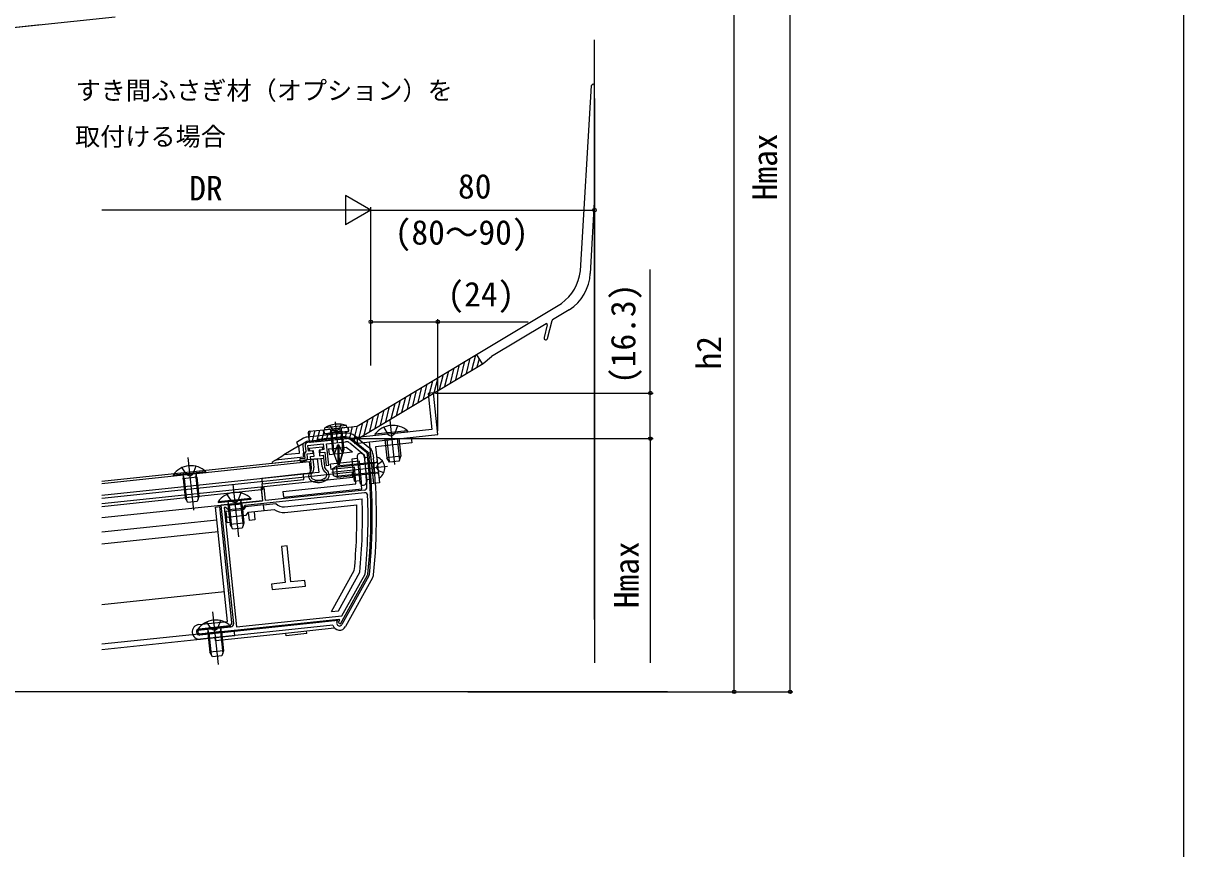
# Model space of a CAD drawing. Units: millimetres, scale not verified. Extents: x -525 to 525, y -783 to 779.
# Drawn here: x 109.6 to 525, y -2.1 to 293.5 of the extents above; entities that cross this region are included whole.
import ezdxf
from ezdxf.enums import TextEntityAlignment as Align

# ---------------------------------------------------------------- set-up
doc = ezdxf.new("R2010")
doc.units = ezdxf.units.MM
doc.header["$LTSCALE"] = 4
for name, color, linetype in [('0-1_USER1', 3, 'Continuous'), ('0-2_YKK_11', 7, 'Continuous'), ('0-3_YKK_12', 2, 'Continuous'), ('0-4_YKK_13', 4, 'Continuous'), ('0-5_YKK_D', 6, 'Continuous'), ('0-6_YKK_ZWAK', 7, 'Continuous'), ('0-7_YSS_K', 3, 'Continuous')]:
    doc.layers.add(name, color=color, linetype=linetype)
doc.styles.add('ＭＳ ゴシック', font='')
doc.styles.get('ＭＳ ゴシック').set_extended_font_data('MS Gothic')

msp = doc.modelspace()

# ---------------------------------------------------------------- linework, layer by layer
at = {"layer": '0-2_YKK_11'}
for p, q in [((224.938, 144.771), (211.455, 143.354)), ((232.447, 139.822), (227.14, 144.119)), ((232.978, 137.572), (232.812, 139.149))]:
    msp.add_line(p, q, dxfattribs=at)
for points in [[(210.565, 142.255), (210.785, 140.167), (210.512, 139.829)], [(211.423, 137.921), (211.277, 139.313), (213.365, 139.533), (213.271, 140.428), (211.779, 140.271), (211.56, 142.36), (217.03, 142.935), (217.249, 140.846), (215.757, 140.689), (215.852, 139.794), (217.542, 139.972), (218.044, 135.198), (219.039, 135.303), (218.234, 142.961), (225.012, 143.673)], [(226.48, 143.238), (231.722, 138.993), (231.884, 137.457)], [(210.294, 139.095), (210.439, 137.717), (208.699, 137.534), (208.793, 136.639), (210.533, 136.822)], [(231.788, 126.387), (196.336, 122.66), (195.855, 127.235), (194.86, 127.131), (195.341, 122.556), (185.852, 121.559), (185.682, 121.42), (185.135, 121.363), (184.94, 121.463), (180.423, 120.988), (184.887, 78.522)], [(231.818, 125.384), (188.981, 120.882), (188.091, 119.783), (183.119, 119.26), (182.02, 120.15), (181.522, 120.098), (186.017, 77.334), (223.689, 81.293), (232.003, 96.292), (232.039, 96.406)], [(172.845, 74.944), (222.645, 80.178), (222.877, 79.827), (222.38, 78.93), (223.254, 78.445), (232.908, 95.86)], [(183.997, 77.423), (178.485, 76.844), (178.316, 76.705), (177.769, 76.648), (177.574, 76.748), (172.709, 76.236)]]:
    msp.add_lwpolyline(points, dxfattribs=at)
for centre, radius, start, end in [((211.56, 142.36), 1, 96, 186), ((225.252, 141.788), 3, 51, 96), ((225.221, 141.684), 2, 51, 96), ((211.289, 139.2), 1, 141, 186), ((210.429, 137.817), 1, 276, 6), ((34.073, 116.667), 198.9, 3.10358, 6), ((231.817, 139.045), 1, 6, 51), ((34.073, 116.667), 200, 354.13891, 6), ((231.683, 127.381), 1, 276, 3.10358), ((231.923, 124.39), 1, 2.23545, 96), ((34.073, 116.667), 199, 354.15662, 2.23545), ((232.033, 96.345), 1, 331, 354.13891), ((172.777, 75.59), 0.65, 96, 276), ((183.892, 78.417), 1, 276, 6)]:
    msp.add_arc(centre, radius, start, end, dxfattribs=at)
at = {"layer": '0-3_YKK_12'}
for p, q in [((9.976, 281.908), (115.8, 293.03)), ((221.284, 150.848), (222.052, 143.535)), ((168.576, 138.042), (170.562, 119.146)), ((137.73, 129.572), (208.903, 137.053)), ((137.73, 124.544), (212.406, 132.393)), ((137.73, 120.523), (194.861, 126.527)), ((184.664, 128.472), (186.65, 109.576)), ((194.861, 126.527), (195.279, 122.549)), ((137.73, 116.501), (195.279, 122.549)), ((178.978, 115.603), (137.73, 111.268)), ((179.42, 111.395), (137.73, 107.014)), ((181.68, 89.893), (137.73, 85.274)), ((177.402, 82.763), (179.388, 63.867)), ((137.73, 71.253), (185.127, 76.234)), ((185.336, 74.245), (185.127, 76.234)), ((137.73, 69.242), (185.336, 74.245)), ((340.25, 54.124), (-426.466, 54.124))]:
    msp.add_line(p, q, dxfattribs=at)
msp.add_lwpolyline([(137.73, 128.767), (211.967, 136.57), (212.406, 132.393)], dxfattribs=at)
at = {"layer": '0-4_YKK_13'}
for p, q in [((309.045, 204.862), (313.074, 271.194)), ((314.073, 231.561), (314.073, 271.164)), ((314.073, 231.561), (312.602, 203.97)), ((229.107, 149.232), (302.302, 193.211)), ((297.321, 180.64), (298.937, 187.119)), ((297.321, 180.64), (298.937, 187.119)), ((305.048, 190.894), (299.073, 187.304)), ((296.77, 185.92), (277.257, 174.194)), ((296.77, 185.92), (277.257, 174.194)), ((297.216, 185.59), (296.06, 180.955)), ((297.216, 185.59), (296.06, 180.955)), ((270.219, 169.308), (271.589, 174.8)), ((270.219, 169.308), (271.589, 174.8)), ((274.027, 171.553), (271.926, 175.049)), ((274.027, 171.553), (271.926, 175.049)), ((264.444, 165.832), (265.814, 171.325)), ((264.444, 165.832), (265.814, 171.325)), ((266.369, 166.99), (267.739, 172.483)), ((266.369, 166.99), (267.739, 172.483)), ((268.294, 168.149), (269.664, 173.642)), ((268.294, 168.149), (269.664, 173.642)), ((272.144, 170.466), (272.888, 173.449)), ((272.144, 170.466), (272.888, 173.449)), ((274.208, 171.662), (277.257, 174.194)), ((274.208, 171.662), (277.257, 174.194)), ((256.744, 161.198), (258.114, 166.69)), ((256.744, 161.198), (258.114, 166.69)), ((258.669, 162.356), (260.039, 167.849)), ((258.669, 162.356), (260.039, 167.849)), ((260.594, 163.515), (261.964, 169.007)), ((260.594, 163.515), (261.964, 169.007)), ((262.519, 164.673), (263.889, 170.166)), ((262.519, 164.673), (263.889, 170.166)), ((249.045, 156.563), (250.414, 162.056)), ((249.045, 156.563), (250.414, 162.056)), ((250.97, 157.722), (252.339, 163.214)), ((250.97, 157.722), (252.339, 163.214)), ((252.895, 158.88), (254.264, 164.373)), ((252.895, 158.88), (254.264, 164.373)), ((254.82, 160.039), (256.189, 165.532)), ((254.82, 160.039), (256.189, 165.532)), ((243.27, 153.088), (244.639, 158.58)), ((243.27, 153.088), (244.639, 158.58)), ((245.195, 154.246), (246.564, 159.739)), ((245.195, 154.246), (246.564, 159.739)), ((247.12, 155.405), (248.489, 160.897)), ((247.12, 155.405), (248.489, 160.897)), ((235.57, 148.453), (236.939, 153.945)), ((235.57, 148.453), (236.939, 153.945)), ((237.495, 149.612), (238.864, 155.104)), ((237.495, 149.612), (238.864, 155.104)), ((239.42, 150.77), (240.789, 156.263)), ((239.42, 150.77), (240.789, 156.263)), ((241.345, 151.929), (242.714, 157.421)), ((241.345, 151.929), (242.714, 157.421)), ((219.411, 149.531), (220.441, 147.915)), ((223.389, 149.949), (222.718, 148.155)), ((229.873, 145.29), (231.164, 150.47)), ((229.873, 145.29), (231.164, 150.47)), ((231.72, 146.136), (233.089, 151.628)), ((231.72, 146.136), (233.089, 151.628)), ((233.645, 147.295), (235.014, 152.787)), ((233.645, 147.295), (235.014, 152.787)), ((240.899, 151.456), (242.571, 135.544)), ((224.729, 146.76), (211.246, 145.343)), ((211.643, 146.893), (211.956, 143.91)), ((211.643, 146.893), (211.956, 143.91)), ((211.831, 145.108), (212.421, 147.478)), ((211.831, 145.108), (212.421, 147.478)), ((212.088, 147.443), (217.061, 147.965)), ((212.088, 147.443), (217.061, 147.965)), ((213.072, 143.524), (214.101, 147.654)), ((213.072, 143.524), (214.101, 147.654)), ((214.752, 143.701), (215.782, 147.831)), ((214.752, 143.701), (215.782, 147.831)), ((216.432, 143.877), (217.177, 146.865)), ((216.432, 143.877), (217.177, 146.865)), ((217.218, 146.474), (217.061, 147.965)), ((217.218, 146.474), (217.061, 147.965)), ((217.218, 146.474), (226.169, 147.414)), ((217.218, 146.474), (226.169, 147.414)), ((225.392, 149.487), (217.548, 148.663)), ((217.559, 148.018), (217.548, 148.663)), ((217.559, 148.018), (225.515, 148.854)), ((218.112, 144.054), (218.756, 146.635)), ((218.112, 144.054), (218.756, 146.635)), ((219.674, 147.033), (219.745, 147.539)), ((223.652, 147.452), (219.674, 147.033)), ((219.674, 147.033), (220.322, 140.865)), ((219.792, 144.23), (220.436, 146.812)), ((219.792, 144.23), (220.436, 146.812)), ((220.051, 147.073), (220.847, 139.498)), ((220.441, 147.915), (221.643, 147.429)), ((221.472, 144.407), (222.116, 146.988)), ((221.472, 144.407), (222.116, 146.988)), ((222.718, 148.155), (221.643, 147.429)), ((223.152, 144.584), (223.796, 147.165)), ((223.152, 144.584), (223.796, 147.165)), ((223.275, 147.412), (224.074, 139.806)), ((223.652, 147.452), (223.477, 147.931)), ((223.652, 147.452), (224.355, 140.756)), ((224.833, 144.76), (225.476, 147.342)), ((224.833, 144.76), (225.476, 147.342)), ((225.515, 148.854), (225.392, 149.487)), ((226.011, 148.906), (229.107, 149.232)), ((226.011, 148.906), (229.107, 149.232)), ((226.169, 147.414), (226.011, 148.906)), ((226.169, 147.414), (226.011, 148.906)), ((226.513, 144.937), (227.547, 149.086)), ((226.513, 144.937), (227.547, 149.086)), ((228.193, 145.113), (229.239, 149.311)), ((228.193, 145.113), (229.239, 149.311)), ((247.289, 147.1), (235.554, 145.867)), ((247.236, 147.606), (247.289, 147.1)), ((208.216, 142.1), (202.959, 138.942)), ((210.015, 144.931), (207.443, 143.386)), ((208.216, 142.1), (208.449, 139.886)), ((209.717, 142.166), (209.973, 139.737)), ((211.403, 143.851), (224.886, 145.269)), ((218.93, 141.123), (225.252, 141.788)), ((222.165, 142.469), (220.955, 139.215)), ((222.563, 142.511), (222.164, 142.469)), ((222.332, 140.475), (222.165, 142.477)), ((222.73, 140.517), (222.563, 142.511)), ((225.252, 141.788), (227.45, 140.008)), ((229.176, 145.044), (233.705, 141.376)), ((229.398, 142.935), (232.761, 140.211)), ((239.123, 144.432), (239.803, 137.968)), ((239.774, 144.501), (240.599, 136.653)), ((243.445, 144.886), (244.27, 137.039)), ((199.917, 137.114), (198.835, 136.464)), ((199.917, 137.114), (202.959, 138.942)), ((209.939, 138.167), (199.917, 137.114)), ((208.378, 139.511), (202.959, 138.942)), ((209.861, 138.913), (209.939, 138.167)), ((212.54, 137.335), (217.116, 137.816)), ((213.336, 137.418), (213.649, 134.435)), ((216.634, 134.748), (216.32, 137.732)), ((218.93, 141.123), (219.139, 139.134)), ((219.139, 139.134), (227.45, 140.008)), ((222.399, 135.455), (220.322, 140.865)), ((222.398, 135.455), (222.33, 140.475)), ((222.798, 135.497), (224.355, 140.756)), ((224.074, 139.806), (223.867, 139.784)), ((229.212, 137.629), (227.222, 137.42)), ((229.212, 137.629), (227.222, 137.42)), ((227.222, 137.42), (228.048, 129.563)), ((227.222, 137.42), (228.048, 129.563)), ((229.154, 138.176), (230.095, 129.225)), ((229.154, 138.176), (230.095, 129.225)), ((231.64, 138.437), (232.581, 129.487)), ((231.64, 138.437), (232.581, 129.487)), ((232.931, 138.02), (231.698, 137.89)), ((232.931, 138.02), (231.698, 137.89)), ((233.309, 139.202), (233.475, 137.625)), ((234.801, 139.358), (234.967, 137.781)), ((236.15, 138.002), (236.902, 130.85)), ((240.776, 136.361), (239.803, 137.968)), ((244.157, 136.716), (244.775, 138.49)), ((175.045, 132.938), (163.309, 131.705)), ((166.447, 134.382), (168.078, 131.821)), ((171.419, 134.905), (170.356, 132.061)), ((175.045, 132.938), (175.071, 132.692)), ((198.883, 136), (198.835, 136.464)), ((230.046, 136.761), (219.604, 135.664)), ((219.813, 133.675), (219.604, 135.664)), ((228.25, 134.562), (219.813, 133.675)), ((240.007, 134.792), (220.129, 132.702)), ((220.478, 134.046), (221.797, 134.889)), ((220.75, 131.461), (220.478, 134.046)), ((234.964, 135.892), (221.083, 134.433)), ((234.925, 136.269), (221.797, 134.889)), ((222.215, 130.911), (221.797, 134.889)), ((222.798, 135.497), (222.399, 135.455)), ((235.343, 132.291), (234.925, 136.269)), ((234.925, 136.269), (235.748, 136.21)), ((234.964, 135.892), (235.949, 136.237)), ((236.07, 134.378), (236.556, 135.58)), ((236.07, 134.378), (236.795, 133.303)), ((238.267, 136.67), (236.556, 135.58)), ((238.695, 132.593), (236.795, 133.303)), ((244.157, 136.716), (240.776, 136.361)), ((227.45, 132.767), (137.73, 123.339)), ((137.73, 121.529), (227.638, 130.977)), ((163.309, 131.705), (163.335, 131.458)), ((163.335, 131.458), (175.071, 132.692)), ((166.863, 130.421), (167.016, 131.036)), ((171.836, 130.944), (166.863, 130.421)), ((166.863, 130.421), (167.584, 123.559)), ((167.294, 130.467), (167.005, 131.364)), ((167.294, 130.467), (168.111, 122.689)), ((169.281, 131.336), (168.078, 131.821)), ((169.281, 131.336), (170.356, 132.061)), ((171.405, 130.899), (171.501, 131.837)), ((171.405, 130.899), (172.222, 123.122)), ((171.836, 130.944), (171.558, 131.513)), ((171.836, 130.944), (172.557, 124.082)), ((209.92, 132.132), (195.002, 130.564)), ((195.002, 130.564), (195.211, 128.575)), ((195.211, 128.575), (210.129, 130.143)), ((215.39, 132.707), (209.92, 132.132)), ((210.129, 130.143), (209.92, 132.132)), ((222.215, 130.911), (220.75, 131.461)), ((235.303, 132.667), (221.422, 131.208)), ((235.343, 132.291), (222.215, 130.911)), ((227.638, 130.977), (227.45, 132.767)), ((228.048, 129.563), (230.037, 129.772)), ((228.048, 129.563), (230.037, 129.772)), ((233.756, 130.163), (232.524, 130.033)), ((233.756, 130.163), (232.524, 130.033)), ((235.303, 132.667), (236.338, 132.535)), ((235.343, 132.291), (236.136, 132.519)), ((182.535, 124.812), (184.167, 122.251)), ((187.508, 125.335), (186.444, 122.491)), ((195.434, 126.453), (195.211, 128.575)), ((202.539, 125.826), (228.709, 128.577)), ((235.112, 128.747), (233.918, 128.622)), ((235.112, 128.747), (233.918, 128.622)), ((172.557, 124.082), (167.584, 123.559)), ((168.557, 121.952), (167.584, 123.559)), ((171.939, 122.308), (168.557, 121.952)), ((172.557, 124.082), (171.939, 122.308)), ((191.133, 123.368), (179.398, 122.135)), ((179.398, 122.135), (179.424, 121.888)), ((179.424, 121.888), (191.159, 123.122)), ((180.476, 120.491), (179.978, 120.438)), ((182.951, 120.851), (183.104, 121.466)), ((183.382, 120.897), (183.093, 121.795)), ((185.369, 121.766), (184.167, 122.251)), ((185.369, 121.766), (186.444, 122.491)), ((187.493, 121.329), (187.589, 122.267)), ((187.924, 121.374), (187.647, 121.943)), ((191.133, 123.368), (191.159, 123.122)), ((195.625, 121.077), (200.1, 121.548)), ((203.114, 120.356), (230.962, 123.283)), ((203.323, 118.367), (229.024, 121.069)), ((178.487, 120.282), (179.978, 120.438)), ((182.793, 79.307), (178.487, 120.282)), ((184.337, 78.967), (179.978, 120.438)), ((182.595, 114.68), (182.385, 116.669)), ((183.38, 116.774), (183.589, 114.785)), ((190.586, 115.52), (190.272, 118.504)), ((192.261, 118.713), (192.575, 115.729)), ((195.834, 119.088), (199.412, 119.464)), ((183.589, 114.785), (182.595, 114.68)), ((188.645, 114.512), (183.673, 113.989)), ((184.646, 112.382), (183.673, 113.989)), ((188.027, 112.738), (184.646, 112.382)), ((188.645, 114.512), (188.027, 112.738)), ((192.575, 115.729), (190.586, 115.52)), ((220.017, 82.918), (228.135, 97.565)), ((233.345, 95.618), (223.691, 78.203)), ((203.45, 93.243), (198.477, 92.72)), ((198.477, 92.72), (198.686, 90.731)), ((198.686, 90.731), (210.62, 91.986)), ((210.62, 91.986), (210.411, 93.975)), ((234.657, 94.891), (225.003, 77.476)), ((172.5, 78.225), (182.793, 79.307)), ((175.273, 79.103), (176.905, 76.542)), ((180.246, 79.626), (179.182, 76.781)), ((183.871, 77.659), (172.136, 76.425)), ((172.136, 76.425), (172.162, 76.179)), ((172.162, 76.179), (183.897, 77.412)), ((172.657, 76.734), (183.447, 77.868)), ((220.433, 77.934), (173.054, 72.955)), ((175.69, 75.142), (175.842, 75.756)), ((180.662, 75.665), (175.69, 75.142)), ((175.69, 75.142), (176.411, 68.28)), ((176.12, 75.187), (175.831, 76.085)), ((176.12, 75.187), (176.938, 67.41)), ((178.107, 76.056), (176.905, 76.542)), ((178.107, 76.056), (179.182, 76.781)), ((180.232, 75.619), (180.327, 76.558)), ((180.232, 75.619), (181.049, 67.842)), ((180.662, 75.665), (180.385, 76.234)), ((180.662, 75.665), (181.383, 68.802)), ((183.871, 77.659), (183.897, 77.412)), ((211.154, 74.948), (211.05, 75.943)), ((178.479, 72.519), (178.374, 73.514)), ((181.383, 68.802), (176.411, 68.28)), ((177.384, 66.673), (176.411, 68.28)), ((180.765, 67.028), (177.384, 66.673)), ((181.383, 68.802), (180.765, 67.028))]:
    msp.add_line(p, q, dxfattribs=at)
for points in [[(212.506, 143.465), (230.407, 145.346), (274.208, 171.662)], [(212.506, 143.465), (230.407, 145.346), (274.208, 171.662)], [(223.275, 147.412), (223.477, 147.931), (219.745, 147.539), (220.051, 147.073)], [(227.455, 144.508), (229.398, 142.935), (229.176, 145.044), (228.399, 145.674)], [(247.236, 147.606), (235.5, 146.373), (235.554, 145.867)], [(238.662, 148.819), (240.3, 146.198), (241.502, 145.712)], [(243.635, 149.342), (242.577, 146.437), (241.502, 145.712)], [(207.443, 143.386), (208.216, 142.1), (210.787, 143.645)], [(212.122, 141.313), (216.697, 141.794), (216.802, 140.799), (215.509, 140.663), (215.718, 138.674), (217.011, 138.81), (217.429, 134.832)], [(212.854, 134.351), (212.436, 138.329), (213.729, 138.465), (213.52, 140.454), (212.227, 140.318), (212.122, 141.313)], [(222.798, 135.497), (223.867, 139.784), (222.563, 142.511)], [(244.096, 144.955), (244.775, 138.49), (239.803, 137.968)], [(198.883, 136), (214.867, 137.68), (215.39, 132.707)], [(222.798, 135.497), (222.73, 140.517), (222.33, 140.475)], [(235.112, 128.747), (233.962, 139.687), (232.769, 139.561), (233.918, 128.622)], [(235.112, 128.747), (233.962, 139.687), (232.769, 139.561), (233.918, 128.622)], [(202.539, 125.826), (202.748, 123.837), (230.813, 126.787)], [(187.924, 121.374), (182.951, 120.851), (183.15, 118.962), (183.673, 113.989)], [(183.382, 120.897), (183.581, 119.007), (184.199, 113.119)], [(187.493, 121.329), (187.692, 119.439), (188.311, 113.552)], [(187.924, 121.374), (188.121, 119.495), (188.645, 114.512)], [(210.411, 93.975), (205.439, 93.452), (204.08, 106.381), (202.091, 106.172), (203.45, 93.243)], [(220.017, 82.918), (222.445, 83.173), (230.085, 96.956)], [(221.942, 79.172), (222.195, 79.628), (172.897, 74.446)], [(178.479, 72.519), (201.353, 74.923), (213.287, 76.178), (220.985, 76.987)], [(211.154, 74.948), (203.695, 74.164), (203.591, 75.159)]]:
    msp.add_lwpolyline(points, dxfattribs=at)
for points in [[(228.246, 143.088), (258.081, 146.224), (256.513, 161.141), (254.524, 160.932), (255.883, 148.004), (228.037, 145.077)], [(215.235, 143.751), (225.18, 144.797), (225.102, 145.533), (215.157, 144.487)], [(217.467, 146.5), (217.311, 147.992), (225.764, 148.88), (225.921, 147.388)], [(233.546, 143.645), (248.464, 145.213), (248.673, 143.224), (235.744, 141.865), (237.103, 128.936), (235.114, 128.727)], [(182.385, 116.669), (189.382, 117.405), (190.272, 118.504), (195.834, 119.088), (195.625, 121.077), (189.239, 120.406), (188.349, 119.307), (182.176, 118.658)]]:
    msp.add_lwpolyline(points, close=True, dxfattribs=at)
for centre, radius, start, end in [((313.573, 271.164), 0.5, 360, 176.52434), ((292.565, 206.624), 16.574, 305.97848, 353.89721), ((296.084, 204.793), 16.539, 302.82083, 357.14966), ((299.228, 187.047), 0.3, 121, 166), ((299.228, 187.047), 0.3, 121, 166), ((296.925, 185.663), 0.3, 346, 121), ((296.925, 185.663), 0.3, 346, 121), ((296.691, 180.797), 0.65, 166, 346), ((296.691, 180.797), 0.65, 166, 346), ((222.373, 140.48), 9.5, 71.47227, 120.52773), ((212.14, 146.945), 0.5, 96, 186), ((212.14, 146.945), 0.5, 96, 186), ((219.146, 147.581), 0.6, 355.90904, 96), ((224.054, 148.097), 0.6, 96, 196.09096), ((225.252, 141.788), 5, 51, 96), ((241.968, 141.28), 8.232, 50.2189, 141.7811), ((211.209, 142.323), 1.5, 146.7592, 186), ((211.56, 142.36), 3, 96, 121), ((211.56, 142.36), 1.5, 96, 121), ((212.454, 143.962), 0.5, 186, 276), ((212.454, 143.962), 0.5, 186, 276), ((225.252, 141.788), 3.5, 51, 96), ((231.817, 139.045), 3, 6, 51), ((211.601, 139.096), 3.25, 165.9408, 172.65764), ((211.601, 139.096), 1.75, 158.53058, 186), ((230.397, 138.307), 1.25, 6, 186), ((230.397, 138.307), 1.25, 6, 186), ((231.817, 139.045), 1.5, 6, 51), ((34.073, 116.667), 200.5, 354.13891, 6), ((34.073, 116.667), 202, 354.13891, 6), ((236.304, 138.018), 0.154, 68.71904, 186), ((234.835, 134.248), 4.2, 303.28096, 68.71904), ((169.694, 127.401), 7.7, 45.98312, 146.01688), ((210.861, 134.182), 2, 316.5416, 4.86153), ((210.861, 134.182), 2.8, 316.5416, 5.18686), ((219.414, 135.081), 2.8, 186.81318, 235.45838), ((219.414, 135.081), 2, 187.13845, 235.45838), ((217.146, 131.786), 2, 308.77911, 55.45842), ((34.073, 116.667), 195, 3.5017, 5.26542), ((34.073, 116.667), 197, 2.94472, 5.85458), ((235.783, 136.708), 0.5, 265.90904, 6), ((166.434, 131.181), 0.6, 346.03043, 96), ((172.098, 131.776), 0.6, 96, 205.96957), ((213.764, 131.43), 2, 136.54158, 243.22093), ((213.764, 131.43), 1.2, 136.54158, 243.22093), ((215.179, 134.234), 5.14, 243.22093, 308.77911), ((215.179, 134.234), 4.34, 243.22093, 308.77911), ((217.146, 131.786), 1.2, 308.77911, 55.45842), ((231.338, 129.356), 1.25, 186, 6), ((231.338, 129.356), 1.25, 186, 6), ((236.274, 132.039), 0.5, 6, 106.09096), ((237.055, 130.866), 0.154, 186, 303.28096), ((185.783, 117.831), 7.7, 45.98312, 146.01688), ((182.522, 121.611), 0.6, 346.03043, 96), ((188.186, 122.206), 0.6, 96, 205.96957), ((202.748, 123.837), 3.5, 220.8499, 276), ((34.073, 116.667), 195, 354.37834, 1.29352), ((34.073, 116.667), 197, 354.2577, 1.92478), ((202.748, 123.837), 5.5, 232.65824, 276), ((232.033, 96.345), 1.5, 331, 354.13891), ((232.033, 96.345), 3, 331, 354.13891), ((178.521, 72.121), 7.7, 45.98312, 146.01688), ((183.343, 78.862), 1, 276, 6), ((222.817, 78.688), 1, 151, 331), ((172.777, 75.59), 2.65, 96, 276), ((172.777, 75.59), 1.15, 96, 276), ((175.26, 75.901), 0.6, 346.03043, 96), ((180.924, 76.497), 0.6, 96, 205.96957), ((222.817, 78.688), 2.5, 197.53696, 331)]:
    msp.add_arc(centre, radius, start, end, dxfattribs=at)
at = {"layer": '0-5_YKK_D'}
for p, q in [((384.073, 54.124), (384.073, 447.3)), ((364.073, 54.124), (364.073, 302.533)), ((90.904, 290.414), (142.502, 295.837)), ((234.073, 226.622), (224.98, 231.872)), ((224.98, 231.872), (224.98, 221.372)), ((223.573, 226.622), (137.73, 226.622)), ((234.073, 226.622), (215.887, 226.622)), ((234.073, 226.622), (224.98, 221.372)), ((234.073, 170.963), (234.073, 227.622)), ((234.073, 170.963), (234.073, 227.622)), ((234.073, 226.622), (314.073, 226.622)), ((314.073, 172.121), (314.073, 227.622)), ((234.073, 170.963), (234.073, 187.622)), ((258.05, 147.522), (258.05, 187.622)), ((257.215, 161.11), (335.073, 161.11)), ((226.18, 144.797), (335.073, 144.797)), ((227.18, 144.797), (335.073, 144.797)), ((334.073, 144.797), (334.073, 64.494)), ((268.811, 54.124), (365.073, 54.124)), ((268.811, 54.124), (385.073, 54.124))]:
    msp.add_line(p, q, dxfattribs=at)
for points in [[(334.073, 144.797), (334.073, 161.11), (334.073, 205.395)], [(234.073, 186.622), (258.05, 186.622), (290.395, 186.622)]]:
    msp.add_lwpolyline(points, dxfattribs=at)
for centre in [(314.073, 226.622), (234.073, 186.622), (258.05, 186.622), (334.073, 161.11), (334.073, 144.797), (334.073, 144.797), (364.073, 54.124), (384.073, 54.124)]:
    msp.add_circle(centre, 0.637, dxfattribs=at)
at = {"layer": '0-6_YKK_ZWAK'}
msp.add_lwpolyline([(-525, -782.7), (525, -782.7), (525, 747.3)], dxfattribs=at)
at = {"layer": '0-7_YSS_K'}
for p, q in [((314.073, 79.979), (314.073, 287.635)), ((314.073, 266.617), (314.073, 64.494))]:
    msp.add_line(p, q, dxfattribs=at)

# ---------------------------------------------------------------- texts
at = {"layer": '0-1_USER1', "style": 'ＭＳ ゴシック'}
for s, p in [('すき間ふさぎ材（オプション）を', (128.386, 264.177)), ('取付ける場合', (128.182, 247.694))]:
    msp.add_text(s, height=6.598, dxfattribs=at).set_placement(p, align=Align.BOTTOM_LEFT)
at = {"layer": '0-5_YKK_D', "style": 'ＭＳ ゴシック'}
for s, p in [('Hmax', (382.073, 230.121)), ('(16.3)', (331.376, 164.38)), ('h2', (362.073, 169.533)), ('Hmax', (332.573, 84.054))]:
    msp.add_text(s, height=8.798, rotation=90, dxfattribs=at).set_placement(p, align=Align.BOTTOM_LEFT)
for s, p in [('DR', (169.061, 227.422)), ('80', (265.244, 228.122)), ('(80～90)', (242.607, 211.622)), ('(24)', (261.486, 189.486))]:
    msp.add_text(s, height=8.798, dxfattribs=at).set_placement(p, align=Align.BOTTOM_LEFT)

doc.saveas('drawing.dxf')
